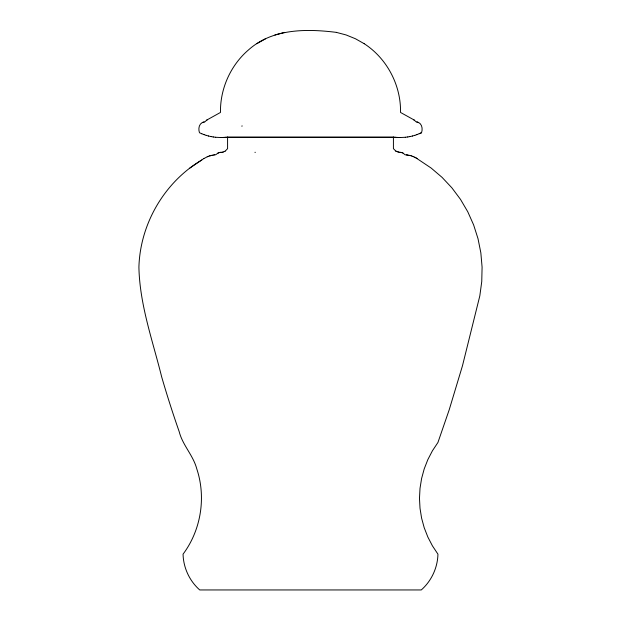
<?xml version="1.0" encoding="UTF-8"?>
<svg xmlns="http://www.w3.org/2000/svg" width="621" height="621" viewBox="0 0 621 621"><rect width="100%" height="100%" fill="white"/><g stroke="black" fill="none" stroke-linecap="round" stroke-linejoin="round"><path stroke-width="0.93" d="M202.826 122.306L204.736 121.926L207.08 119.876L220.471 112.448C220.075 88.71 230.601 65.182 248.672 49.765C272.572 28.481 306.471 28.651 336.372 32.37M241.942 126.358L242.05 125.76M416.994 134.602L421.527 132.739C422.839 129.114 422.179 123.781 418.073 122.306M203.843 158.541L201.755 160.001C164.433 182.132 140.129 223.832 138.91 267.17C139.671 304.686 152.688 340.665 161.654 376.823C167.002 395.251 172.848 413.524 179.19 431.634C182.582 445.203 193.209 455.294 196.787 468.886C206.281 497.367 201.041 530.093 183.063 554.149C183.366 567.71 189.529 581 199.729 589.95L421.271 589.95C431.471 581 437.634 567.71 437.937 554.149L432.433 545.859L427.846 537.025L424.213 527.741L421.597 518.124L420.013 508.273L419.478 498.314L420.013 488.347L421.597 478.504L424.213 468.886L427.846 459.602L432.433 450.768L437.937 442.478L449.193 409.829L462.482 365.746L479.816 295.875L481.749 281.585L482.09 267.17L480.84 252.801L478.007 238.658L473.629 224.926L467.768 211.769L460.487 199.357L451.878 187.829L442.051 177.35L431.129 168.035L415.969 157.897M225.182 151.159L227.581 148.644L227.581 137.016L393.419 137.016L393.419 148.644L395.903 151.159L399.94 152.324M202.361 122.562C198.697 124.332 198.262 129.284 199.473 132.739L201.763 133.725M219.671 152.487C217.459 152.471 216.496 155.188 214.571 154.877M217.397 153.457L219.19 152.611M203.936 158.541L207.313 156.771M207.43 119.729L206.351 120.358M265.594 38.758L256.76 43.726M225.097 151.159L223.164 152.029M202.26 122.562L204.115 121.988M419.237 133.725L421.527 132.739M207.22 156.771L208.493 156.306M208.4 156.306L210.915 155.545M414.719 135.362L417.095 134.602M209.603 155.894L212.149 155.258M412.406 136.015L414.812 135.362M274.924 34.955L284.651 32.37M222.473 152.192L223.242 152.029M410.062 136.55L412.499 136.015M219.586 152.487L220.152 152.393M212.064 155.258L213.399 155.04M407.702 136.969L410.155 136.55M222.551 152.192L221.06 152.324M405.319 137.272L407.787 136.969M213.314 155.04L214.656 154.877M225.19 137.303L227.651 137.016M220.075 152.393L220.649 152.339M405.404 137.272L400.522 137.52M222.792 137.466L225.268 137.303M220.564 152.339L221.146 152.324M222.877 137.466L220.393 137.52L400.607 137.52L398.123 137.466M364.185 43.726L364.24 43.726C387.023 58.521 401.073 85.302 400.529 112.448L413.92 119.876L416.264 121.926L417.584 122.112M414.649 120.358L413.57 119.729M201.755 160.001L189.871 168.035M220.478 137.52L215.596 137.272M399.854 152.324L400.436 152.339M395.732 137.303L398.208 137.466M254.92 152.292L255.363 152.324M400.351 152.339L401.414 152.487M393.349 137.016L395.81 137.303M407.687 155.04L405.078 154.784L403.176 153.201M406.344 154.877L408.936 155.258M213.213 136.969L215.681 137.272M210.845 136.55L213.298 136.969M400.848 152.393L402.369 152.774M416.885 121.988L418.74 122.562M208.501 136.015L210.938 136.55M408.851 155.258L410.178 155.545M398.527 152.192L395.818 151.159M336.349 32.37L346.114 34.955L355.453 38.758L364.24 43.726M206.188 135.362L208.594 136.015M410.085 155.545L411.397 155.894M203.905 134.602L206.281 135.362M411.304 155.894L412.6 156.306M401.81 152.611L403.262 153.201M201.67 133.725L204.006 134.602M412.507 156.306L413.78 156.771M413.687 156.771L414.937 157.307M414.844 157.307L417.157 158.541"/></g></svg>
